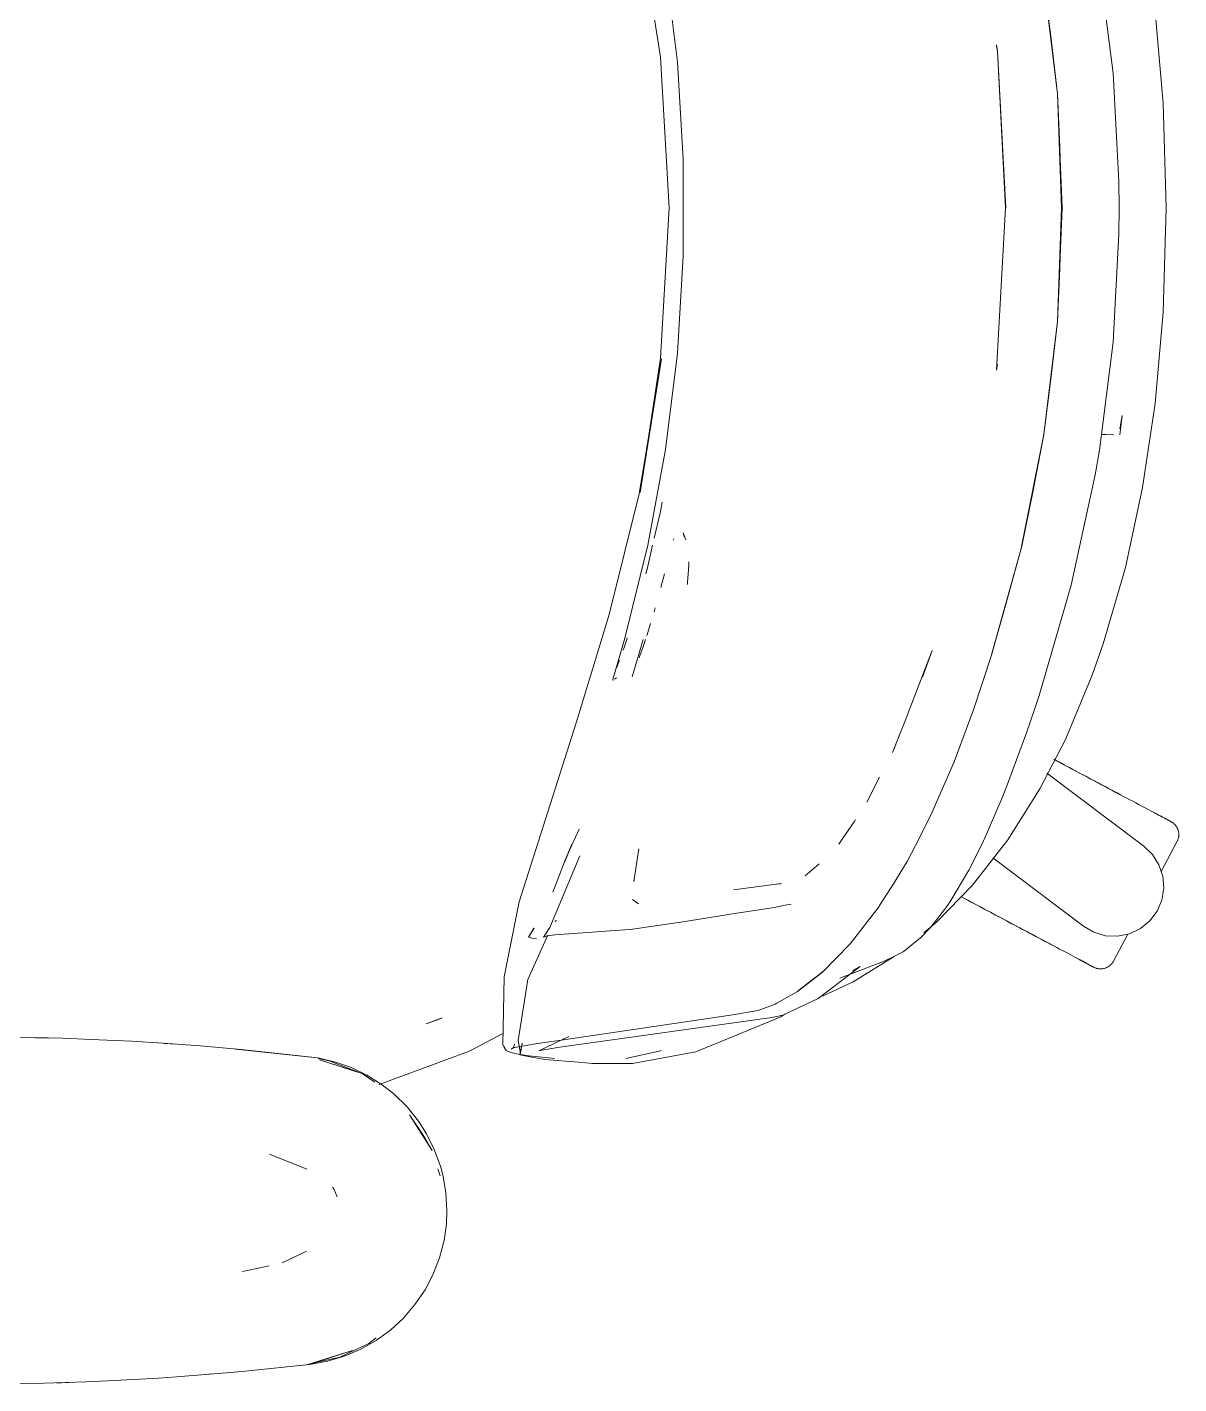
# Model space of a CAD drawing. Header units: millimetres. Extents: x 155927 to 326028, y -36033 to 97293.
# Drawn here: x 192977.5 to 193299, y 31837 to 32215.8 of the extents above; entities that cross this region are included whole.
import ezdxf

# ---------------------------------------------------------------- set-up
doc = ezdxf.new("R2010")
doc.units = ezdxf.units.MM
doc.header["$MEASUREMENT"] = 0
doc.layers.add('G-IMPT', color=8, linetype='CONTINUOUS', lineweight=9)
doc.layers.add('I-FURN', color=8, linetype='CONTINUOUS', lineweight=9)

msp = doc.modelspace()

# ---------------------------------------------------------------- linework, layer by layer
at = {"layer": 'G-IMPT'}
for p, q in [((193148.35, 32245.28), (193154.35, 32207.36)), ((193155.75, 32232.93), (193159.05, 32206.01)), ((193280.66, 32202.89), (193276.85, 32233.06)), ((193265.14, 32197.19), (193261.31, 32228.79)), ((193265.1, 32197.15), (193261.31, 32228.71)), ((193261.31, 32228.71), (193263.26, 32213.23)), ((193292.4, 32220.09), (193294.66, 32194.52)), ((193248.09, 32210.66), (193248.14, 32210.41)), ((193248.37, 32209.11), (193248.11, 32210.88)), ((193248.37, 32209.11), (193248.14, 32210.41)), ((193265.1, 32197.15), (193263.26, 32213.23)), ((193154.35, 32207.36), (193156.71, 32165.38)), ((193250.7, 32165.38), (193248.37, 32209.11)), ((193250.64, 32165.38), (193248.37, 32209.11)), ((193160.7, 32178.94), (193159.05, 32206.01)), ((193282.28, 32172.69), (193280.66, 32202.89)), ((193265.77, 32182.26), (193265.1, 32197.15)), ((193265.1, 32197.15), (193266.24, 32165.38)), ((193265.14, 32197.19), (193266.47, 32165.38)), ((193294.66, 32194.52), (193295.51, 32165.38)), ((193265.77, 32182.26), (193266.24, 32165.38)), ((193160.7, 32178.94), (193160.7, 32151.82)), ((193282.28, 32172.69), (193282.37, 32165.38)), ((193154.35, 32123.39), (193156.71, 32165.38)), ((193250.64, 32165.38), (193248.14, 32120.04)), ((193265.1, 32133.6), (193266.24, 32165.38)), ((193266.47, 32165.38), (193265.14, 32133.56)), ((193265.77, 32148.49), (193266.24, 32165.38)), ((193282.28, 32158.07), (193282.37, 32165.38)), ((193295.51, 32165.38), (193294.66, 32136.24)), ((193282.28, 32158.07), (193280.66, 32127.86)), ((193160.7, 32151.82), (193159.05, 32124.75)), ((193265.1, 32133.6), (193265.77, 32148.49)), ((193294.66, 32136.24), (193292.4, 32110.67)), ((193265.1, 32133.6), (193261.31, 32102.05)), ((193265.14, 32133.56), (193261.31, 32101.97)), ((193263.26, 32117.52), (193265.1, 32133.6)), ((193280.66, 32127.86), (193276.85, 32097.69)), ((193148.35, 32085.48), (193154.61, 32123.22)), ((193154.35, 32123.39), (193148.62, 32085.85)), ((193154.61, 32123.22), (193148.62, 32085.85)), ((193155.75, 32097.83), (193159.05, 32124.75)), ((193248.09, 32120.1), (193248.14, 32120.35)), ((193248.14, 32120.04), (193248.37, 32121.65)), ((193248.37, 32121.65), (193248.14, 32120.35)), ((193263.26, 32117.52), (193261.31, 32102.05)), ((193292.4, 32110.67), (193288.91, 32087.25)), ((193282.5, 32101.96), (193283.15, 32107.38)), ((193282.58, 32103.61), (193283.15, 32107.38)), ((193261.31, 32102.05), (193255.1, 32070.8)), ((193255.1, 32070.8), (193261.31, 32101.97)), ((193261.31, 32102.05), (193258.21, 32085.94)), ((193277.4, 32102.05), (193278.64, 32102.01)), ((193280.73, 32101.93), (193278.64, 32102.01)), ((193280.73, 32101.93), (193280.62, 32101.93)), ((193150.82, 32071.16), (193155.75, 32097.83)), ((193276.85, 32097.69), (193275.66, 32090.77)), ((193275.66, 32090.77), (193269, 32059.98)), ((193140.04, 32051.79), (193148.35, 32085.48)), ((193255.14, 32070.92), (193258.21, 32085.94)), ((193284.09, 32064.88), (193288.91, 32087.25)), ((193154.77, 32083.2), (193154.29, 32080.57)), ((193154.29, 32080.57), (193152.59, 32073.15)), ((193160.7, 32074.57), (193161.39, 32072.62)), ((193160.7, 32074.57), (193160.92, 32073.52)), ((193150.82, 32071.16), (193144.27, 32044.84)), ((193152.14, 32071.18), (193150.58, 32064.42)), ((193158.03, 32072.97), (193157.9, 32072.55)), ((193255.14, 32070.92), (193246.71, 32040.51)), ((193255.14, 32070.92), (193246.75, 32040.42)), ((193250.48, 32053.67), (193255.14, 32070.92)), ((193162.24, 32066.47), (193162.23, 32065.77)), ((193150.58, 32064.42), (193150.24, 32063.14)), ((193154.44, 32059.34), (193155.43, 32063.2)), ((193162.13, 32064.4), (193161.86, 32060.7)), ((193162.13, 32064.4), (193162.23, 32065.77)), ((193277.92, 32043.64), (193284.09, 32064.88)), ((193154.44, 32059.34), (193154.83, 32060.87)), ((193161.86, 32060.7), (193161.82, 32060.21)), ((193260.05, 32029.15), (193269, 32059.98)), ((193140.04, 32051.79), (193130.86, 32021.82)), ((193152.53, 32052.55), (193152.86, 32053.67)), ((193250.48, 32053.67), (193246.71, 32040.51)), ((193150.75, 32046.76), (193151.54, 32049.26)), ((193144.27, 32044.84), (193141, 32033.62)), ((193144.27, 32044.84), (193141.15, 32034.02)), ((193144.27, 32044.84), (193141.21, 32034.31)), ((193144.9, 32044.84), (193144.16, 32042.62)), ((193144.9, 32044.84), (193145.05, 32045.3)), ((193149.46, 32044.85), (193146.43, 32034.42)), ((193149.35, 32042.55), (193150.12, 32044.85)), ((193150.5, 32045.98), (193150.75, 32046.76)), ((193274.84, 32034.91), (193277.92, 32043.64)), ((193143.87, 32041.82), (193144.16, 32042.62)), ((193148.34, 32039.67), (193149.1, 32041.83)), ((193149.35, 32042.55), (193149.1, 32041.83)), ((193230.16, 32041.76), (193223.45, 32024.31)), ((193230.16, 32041.76), (193227.44, 32034.33)), ((193241.75, 32025.51), (193246.75, 32040.42)), ((193142.54, 32038.09), (193142.14, 32037.02)), ((193142.89, 32039.06), (193142.54, 32038.09)), ((193141, 32033.62), (193141.13, 32033.38)), ((193141.21, 32034.31), (193141.15, 32034.02)), ((193142.09, 32034.16), (193141.48, 32033.77)), ((193142.09, 32034.16), (193141.88, 32034.01)), ((193274.84, 32034.91), (193267.33, 32016.93)), ((193260.05, 32029.15), (193258.86, 32025.55)), ((193241.75, 32025.51), (193236.29, 32010.63)), ((193256.52, 32018.73), (193258.86, 32025.55)), ((193130.86, 32021.82), (193114.87, 31971.58)), ((193222.78, 32022.59), (193219.06, 32013.26)), ((193223.45, 32024.31), (193222.78, 32022.59)), ((193256.52, 32018.73), (193250.92, 32003.65)), ((193219.06, 32013.26), (193220.06, 32015.5)), ((193267.33, 32016.93), (193260.24, 32003.16)), ((193236.29, 32010.63), (193230.11, 31996.4)), ((193211.89, 31999.42), (193215.43, 32006.39)), ((193249.44, 31999.97), (193250.92, 32003.65)), ((193260.24, 32003.16), (193251.26, 31988.86)), ((193244.67, 31989.02), (193249.44, 31999.97)), ((193208.35, 31993.95), (193208.75, 31994.53)), ((193226.72, 31989.67), (193230.11, 31996.4)), ((193128.57, 31985.14), (193131.61, 31991.85)), ((193204.86, 31988.82), (193208.35, 31993.95)), ((193127.54, 31982.56), (193129.57, 31987.68)), ((193129.56, 31987.66), (193127.54, 31982.56)), ((193127.55, 31982.76), (193129.56, 31987.66)), ((193204.86, 31988.82), (193204.11, 31987.71)), ((193226.72, 31989.67), (193223.15, 31982.88)), ((193240.45, 31980.56), (193244.45, 31988.57)), ((193251.26, 31988.86), (193241.46, 31976.26)), ((193244.67, 31989.02), (193244.45, 31988.57)), ((193123.41, 31964.42), (193131.84, 31984.4)), ((193146.9, 31977.23), (193148.3, 31986.39)), ((193219.39, 31976.65), (193223.15, 31982.88)), ((193127.55, 31982.76), (193124.29, 31974.29)), ((193198.59, 31982.18), (193194.68, 31978.85)), ((193240.14, 31979.96), (193235.41, 31971.97)), ((193240.45, 31980.56), (193240.14, 31979.96)), ((193146.9, 31977.23), (193146.94, 31977.58)), ((193174.73, 31974.9), (193188.09, 31976.68)), ((193188.09, 31976.68), (193187.62, 31976.54)), ((193219.39, 31976.65), (193215.5, 31970.56)), ((193231.5, 31965.97), (193241.46, 31976.26)), ((193110.67, 31950.62), (193114.87, 31971.58)), ((193146.55, 31972.28), (193148.19, 31971)), ((193234.54, 31970.68), (193235.41, 31971.97)), ((193159.96, 31965.94), (193173.31, 31968.05)), ((193173.31, 31968.05), (193173.82, 31968.13)), ((193174.43, 31968.22), (193173.82, 31968.13)), ((193174.43, 31968.22), (193186.16, 31970.03)), ((193186.16, 31970.03), (193186.62, 31970.1)), ((193188.61, 31970.52), (193186.62, 31970.1)), ((193190.77, 31970.98), (193188.61, 31970.52)), ((193207.31, 31959.86), (193215.33, 31970.3)), ((193215.5, 31970.56), (193215.33, 31970.3)), ((193229.83, 31964.55), (193234.54, 31970.68)), ((193117.44, 31961.75), (193119.03, 31964.21)), ((193119.03, 31964.21), (193117.5, 31961.73)), ((193117.5, 31961.73), (193118.99, 31964.2)), ((193121.65, 31961.75), (193123.41, 31964.42)), ((193124.86, 31966.14), (193125.3, 31966.41)), ((193159.96, 31965.94), (193145.89, 31963.9)), ((193226.93, 31961.52), (193229.83, 31964.55)), ((193231.5, 31965.97), (193227.82, 31962.97)), ((193117.3, 31949.92), (193122.91, 31962.27)), ((193117.44, 31961.75), (193117.5, 31961.73)), ((193118.38, 31961.45), (193117.5, 31961.73)), ((193119.73, 31961.28), (193118.38, 31961.45)), ((193122.37, 31962.04), (193121.65, 31961.75)), ((193122.37, 31962.04), (193122.38, 31962.04)), ((193124.76, 31962.34), (193122.38, 31962.04)), ((193124.76, 31962.34), (193124.84, 31962.35)), ((193128.72, 31962.64), (193124.84, 31962.35)), ((193136.58, 31963.2), (193128.72, 31962.64)), ((193137.56, 31963.28), (193136.58, 31963.2)), ((193145.81, 31963.89), (193137.56, 31963.28)), ((193145.81, 31963.89), (193145.89, 31963.9)), ((193222.07, 31957.66), (193226.93, 31961.52)), ((193207.31, 31959.86), (193199.58, 31951.96)), ((193208.13, 31949.23), (193219.58, 31956.35)), ((193220.93, 31957.04), (193218.5, 31955.87)), ((193222.07, 31957.66), (193220.93, 31957.04)), ((193210.02, 31953.52), (193198.31, 31944.58)), ((193204.36, 31950.29), (193216.27, 31954.8)), ((193210.02, 31953.52), (193207.98, 31952.36)), ((193218.5, 31955.87), (193216.27, 31954.8)), ((193110.67, 31950.62), (193110.29, 31931.64)), ((193117.3, 31949.92), (193114.59, 31932.87)), ((193192.61, 31946.54), (193199.58, 31951.96)), ((193199.79, 31952.27), (193192.84, 31946.87)), ((193192.84, 31946.87), (193196.21, 31949.46)), ((193199.79, 31952.27), (193196.21, 31949.46)), ((193199.5, 31945.25), (193208.13, 31949.23)), ((193192.61, 31946.54), (193186.78, 31943.26)), ((193181.57, 31941.29), (193173.89, 31939.99)), ((193181.57, 31941.29), (193186.36, 31943.04)), ((193186.78, 31943.26), (193186.36, 31943.04)), ((193191.79, 31941.54), (193188.43, 31939.97)), ((193191.79, 31941.54), (193198.31, 31944.58)), ((193093.41, 31939.16), (193088.95, 31937.53)), ((193088.95, 31937.53), (193092.83, 31938.9)), ((193093.41, 31939.16), (193092.83, 31938.9)), ((193127.25, 31933.04), (193158.13, 31937.6)), ((193138.22, 31932.65), (193185.43, 31939.33)), ((193158.13, 31937.6), (193173.89, 31939.99)), ((193187.87, 31939.49), (193171.42, 31932.69)), ((193185.43, 31939.33), (193188.43, 31939.97)), ((193189.04, 31940.26), (193187.87, 31939.49)), ((192975.19, 31933.78), (192987.49, 31933.49)), ((192981.97, 31933.65), (192979.89, 31933.65)), ((192983.62, 31933.57), (192981.97, 31933.65)), ((193110.35, 31934.82), (193102.45, 31930.68)), ((193120.37, 31930.02), (193128.78, 31934.01)), ((192995.37, 31933.19), (192987.49, 31933.49)), ((192995.37, 31933.19), (193006.68, 31932.65)), ((193015.55, 31932.09), (193006.68, 31932.65)), ((193015.55, 31932.09), (193025.84, 31931.36)), ((193017.59, 31931.96), (193015.69, 31932.05)), ((193017.59, 31931.96), (193019.01, 31931.82)), ((193037.24, 31930.38), (193025.84, 31931.36)), ((193058.67, 31928.03), (193035.72, 31930.48)), ((193035.72, 31930.48), (193055.86, 31928.36)), ((193058.67, 31928.03), (193037.24, 31930.38)), ((193102.45, 31930.68), (193100.69, 31929.76)), ((193110.29, 31931.64), (193110.89, 31930.6)), ((193110.77, 31931.22), (193110.89, 31930.6)), ((193110.77, 31931.22), (193110.87, 31930.67)), ((193110.89, 31930.6), (193110.87, 31930.67)), ((193111.27, 31930.1), (193110.89, 31930.6)), ((193111.81, 31929.78), (193111.27, 31930.1)), ((193113.75, 31930.99), (193112.66, 31930.43)), ((193113.16, 31930.83), (193112.66, 31930.43)), ((193113.13, 31930.82), (193119.4, 31931.93)), ((193113.75, 31930.99), (193113.13, 31930.82)), ((193113.16, 31930.83), (193113.48, 31931.37)), ((193113.56, 31931.87), (193113.48, 31931.37)), ((193115.27, 31929.29), (193114.59, 31932.87)), ((193115.76, 31932.16), (193115.04, 31928.88)), ((193115.76, 31932.16), (193115.27, 31929.29)), ((193119.4, 31931.93), (193127.25, 31933.04)), ((193120.37, 31930.02), (193121.24, 31930.16)), ((193126.26, 31931), (193121.24, 31930.16)), ((193126.26, 31931), (193127.55, 31931.21)), ((193138.22, 31932.65), (193127.55, 31931.21)), ((193144.63, 31927.88), (193153.94, 31929.92)), ((193153.94, 31929.92), (193154.51, 31930.07)), ((193164.19, 31929.71), (193168.05, 31931.3)), ((193171.42, 31932.69), (193168.05, 31931.3)), ((193058.67, 31928.03), (193055.86, 31928.36)), ((193058.67, 31928.03), (193063.63, 31926.87)), ((193058.75, 31927.81), (193061.8, 31927.23)), ((193071.02, 31923.63), (193059.17, 31927.44)), ((193068.32, 31924.53), (193059.17, 31927.44)), ((193061.8, 31927.23), (193069.99, 31924.03)), ((193067.77, 31925.42), (193063.63, 31926.87)), ((193075.78, 31920.62), (193094.72, 31927.57)), ((193094.72, 31927.57), (193100.69, 31929.76)), ((193111.81, 31929.78), (193113.67, 31929.23)), ((193116.95, 31928.7), (193113.67, 31929.23)), ((193117.36, 31928.44), (193115.04, 31928.88)), ((193116.95, 31928.7), (193117.56, 31928.62)), ((193121.61, 31927.63), (193117.36, 31928.44)), ((193117.56, 31928.62), (193122.25, 31928.1)), ((193122.08, 31927.59), (193121.61, 31927.63)), ((193122.08, 31927.59), (193131.4, 31926.78)), ((193122.25, 31928.1), (193124.84, 31927.89)), ((193131.4, 31926.78), (193135.36, 31926.44)), ((193139.53, 31926.44), (193135.36, 31926.44)), ((193146.5, 31926.47), (193139.53, 31926.44)), ((193146.5, 31926.47), (193164.19, 31929.71)), ((193072.35, 31923.23), (193067.77, 31925.42)), ((193071.02, 31923.63), (193068.32, 31924.53)), ((193071.02, 31923.63), (193074.6, 31921.21)), ((193072.35, 31923.23), (193076.67, 31920.5)), ((193079.98, 31917.88), (193076.67, 31920.5)), ((193083.59, 31914.33), (193079.98, 31917.88)), ((193083.59, 31914.33), (193086.77, 31910.36)), ((193090.63, 31902.2), (193084.31, 31912.15)), ((193088.47, 31905.88), (193084.31, 31912.15)), ((193089.04, 31906.81), (193086.77, 31910.36)), ((193090.63, 31902.2), (193088.47, 31905.88)), ((193091.28, 31902.3), (193089.04, 31906.81)), ((193045.15, 31901.13), (193055.58, 31896.98)), ((193091.28, 31902.3), (193092.99, 31897.53)), ((193092.19, 31897.09), (193092.81, 31895.06)), ((193093.56, 31895.4), (193092.99, 31897.53)), ((193094.44, 31890.45), (193093.56, 31895.4)), ((193063.1, 31891.46), (193062.81, 31891.91)), ((193064.12, 31889.24), (193063.1, 31891.46)), ((193094.73, 31885.41), (193094.44, 31890.45)), ((193094.73, 31885.41), (193094.56, 31881.56)), ((193093.91, 31877.05), (193094.56, 31881.56)), ((193093.91, 31877.05), (193092.65, 31872.18)), ((193055.49, 31874.03), (193048.7, 31870.76)), ((193037.65, 31868.43), (193045.09, 31870)), ((193090.82, 31867.47), (193092.65, 31872.18)), ((193088.63, 31863.31), (193090.82, 31867.47)), ((193088.63, 31863.31), (193085.8, 31859.14)), ((193085.8, 31859.14), (193082.48, 31855.31)), ((193079.04, 31852.14), (193082.48, 31855.31)), ((193079.04, 31852.14), (193074.95, 31849.14)), ((193064.82, 31844.5), (193072.89, 31848.24)), ((193070.51, 31846.63), (193066.28, 31844.82)), ((193070.51, 31846.63), (193074.95, 31849.14)), ((193075, 31849.83), (193072.89, 31848.24)), ((193055.86, 31842.46), (193068.32, 31846.29)), ((193055.86, 31842.46), (193059.17, 31843.38)), ((193056.37, 31842.46), (193061.41, 31843.35)), ((193064.82, 31844.5), (193056.42, 31842.59)), ((193068.32, 31846.29), (193059.17, 31843.38)), ((193066.28, 31844.82), (193061.41, 31843.35)), ((193019.26, 31838.96), (193014.17, 31838.63)), ((193019.26, 31838.96), (193034.31, 31840.21)), ((193027.44, 31839.61), (193029.12, 31839.78)), ((193034.31, 31840.21), (193038.44, 31840.55)), ((193038.44, 31840.55), (193056.37, 31842.46)), ((192973.83, 31837.02), (192982.25, 31837.18)), ((192994, 31837.57), (192982.25, 31837.18)), ((192987.18, 31837.32), (192985.69, 31837.31)), ((192989.12, 31837.43), (192987.18, 31837.32)), ((192994, 31837.57), (193000.03, 31837.82)), ((193014.17, 31838.63), (193000.03, 31837.82))]:
    msp.add_line(p, q, dxfattribs=at)
at = {"layer": 'I-FURN'}
for p, q in [((193265.05, 32010.87), (193264.09, 32011.38)), ((193264.53, 32011.15), (193265.5, 32010.63)), ((193266.03, 32010.35), (193265.05, 32010.87)), ((193265.5, 32010.63), (193266.48, 32010.11)), ((193267.01, 32009.83), (193266.03, 32010.35)), ((193266.48, 32010.11), (193267.47, 32009.58)), ((193268, 32009.3), (193267.01, 32009.83)), ((193267.47, 32009.58), (193268.46, 32009.06)), ((193262.16, 32007.52), (193289.23, 31987.13)), ((193269, 32008.77), (193268, 32009.3)), ((193268.46, 32009.06), (193269.46, 32008.53)), ((193270, 32008.24), (193269, 32008.77)), ((193269.46, 32008.53), (193270.46, 32007.99)), ((193271.01, 32007.7), (193270, 32008.24)), ((193270.46, 32007.99), (193271.47, 32007.46)), ((193272.01, 32007.17), (193271.01, 32007.7)), ((193271.47, 32007.46), (193272.47, 32006.92)), ((193273.02, 32006.63), (193272.01, 32007.17)), ((193272.47, 32006.92), (193273.48, 32006.39)), ((193274.02, 32006.1), (193273.02, 32006.63)), ((193273.48, 32006.39), (193274.48, 32005.86)), ((193275.02, 32005.57), (193274.02, 32006.1)), ((193274.48, 32005.86), (193275.48, 32005.33)), ((193276.01, 32005.04), (193275.02, 32005.57)), ((193275.48, 32005.33), (193276.47, 32004.8)), ((193277, 32004.52), (193276.01, 32005.04)), ((193276.47, 32004.8), (193277.45, 32004.28)), ((193277.98, 32004), (193277, 32004.52)), ((193277.45, 32004.28), (193278.43, 32003.76)), ((193278.95, 32003.48), (193277.98, 32004)), ((193278.43, 32003.76), (193279.39, 32003.25)), ((193279.9, 32002.97), (193278.95, 32003.48)), ((193279.39, 32003.25), (193280.34, 32002.74)), ((193280.85, 32002.47), (193279.9, 32002.97)), ((193280.34, 32002.74), (193281.28, 32002.24)), ((193281.78, 32001.98), (193280.85, 32002.47)), ((193281.28, 32002.24), (193282.2, 32001.75)), ((193282.69, 32001.49), (193281.78, 32001.98)), ((193282.2, 32001.75), (193283.11, 32001.27)), ((193283.59, 32001.01), (193282.69, 32001.49)), ((193284.47, 32000.55), (193283.59, 32001.01)), ((193285.32, 32000.09), (193284.47, 32000.55)), ((193286.16, 31999.65), (193285.32, 32000.09)), ((193286.97, 31999.22), (193286.16, 31999.65)), ((193287.76, 31998.8), (193286.97, 31999.22)), ((193288.52, 31998.39), (193287.76, 31998.8)), ((193289.25, 31998), (193288.52, 31998.39)), ((193289.96, 31997.63), (193289.25, 31998)), ((193290.64, 31997.26), (193289.96, 31997.63)), ((193291.29, 31996.92), (193290.64, 31997.26)), ((193291.9, 31996.59), (193291.29, 31996.92)), ((193292.49, 31996.28), (193291.9, 31996.59)), ((193292.18, 31996.45), (193292.74, 31996.15)), ((193293.04, 31995.99), (193292.49, 31996.28)), ((193292.74, 31996.15), (193293.28, 31995.86)), ((193293.55, 31995.71), (193293.04, 31995.99)), ((193293.28, 31995.86), (193293.78, 31995.59)), ((193294.04, 31995.46), (193293.55, 31995.71)), ((193293.78, 31995.59), (193294.25, 31995.35)), ((193294.48, 31995.22), (193294.04, 31995.46)), ((193294.25, 31995.35), (193294.68, 31995.12)), ((193294.89, 31995), (193294.48, 31995.22)), ((193294.68, 31995.12), (193295.07, 31994.91)), ((193295.27, 31994.8), (193294.89, 31995)), ((193295.07, 31994.91), (193295.43, 31994.72)), ((193295.6, 31994.63), (193295.27, 31994.8)), ((193295.43, 31994.72), (193295.74, 31994.55)), ((193295.9, 31994.47), (193295.6, 31994.63)), ((193295.74, 31994.55), (193296.02, 31994.4)), ((193296.16, 31994.33), (193295.9, 31994.47)), ((193296.02, 31994.4), (193296.26, 31994.27)), ((193296.38, 31994.21), (193296.16, 31994.33)), ((193296.26, 31994.27), (193296.46, 31994.17)), ((193296.56, 31994.12), (193296.38, 31994.21)), ((193296.46, 31994.17), (193296.63, 31994.08)), ((193296.7, 31994.04), (193296.56, 31994.12)), ((193296.63, 31994.08), (193296.75, 31994.02)), ((193296.8, 31993.99), (193296.7, 31994.04)), ((193296.75, 31994.02), (193296.83, 31993.97)), ((193296.86, 31993.96), (193296.8, 31993.99)), ((193296.83, 31993.97), (193296.87, 31993.95)), ((193296.88, 31993.95), (193296.86, 31993.96)), ((193296.87, 31993.95), (193296.88, 31993.95)), ((193296.88, 31993.95), (193297.02, 31993.87)), ((193297.02, 31993.87), (193297.16, 31993.78)), ((193297.16, 31993.78), (193297.29, 31993.7)), ((193297.29, 31993.7), (193297.42, 31993.6)), ((193297.42, 31993.6), (193297.55, 31993.5)), ((193297.55, 31993.5), (193297.67, 31993.4)), ((193297.67, 31993.4), (193297.79, 31993.29)), ((193297.79, 31993.29), (193297.9, 31993.17)), ((193297.9, 31993.17), (193298.01, 31993.05)), ((193298.01, 31993.05), (193298.11, 31992.93)), ((193298.11, 31992.93), (193298.21, 31992.8)), ((193298.21, 31992.8), (193298.31, 31992.67)), ((193298.31, 31992.67), (193298.4, 31992.54)), ((193298.4, 31992.54), (193298.48, 31992.4)), ((193298.48, 31992.4), (193298.56, 31992.26)), ((193298.56, 31992.26), (193298.63, 31992.11)), ((193298.63, 31992.11), (193298.69, 31991.97)), ((193298.69, 31991.97), (193298.75, 31991.82)), ((193298.75, 31991.82), (193298.81, 31991.66)), ((193298.81, 31991.66), (193298.86, 31991.51)), ((193298.86, 31991.51), (193298.9, 31991.36)), ((193298.9, 31991.36), (193298.93, 31991.2)), ((193298.93, 31991.2), (193298.96, 31991.04)), ((193298.96, 31991.04), (193298.99, 31990.88)), ((193298.99, 31990.88), (193299, 31990.72)), ((193299, 31990.72), (193299.01, 31990.56)), ((193299.01, 31990.56), (193299.02, 31990.4)), ((193289.23, 31987.13), (193291.66, 31984.79)), ((193294.07, 31980.09), (193298.54, 31988.5)), ((193298.56, 31988.54), (193298.54, 31988.5)), ((193298.64, 31988.68), (193298.56, 31988.54)), ((193298.7, 31988.83), (193298.64, 31988.68)), ((193298.76, 31988.98), (193298.7, 31988.83)), ((193298.81, 31989.13), (193298.76, 31988.98)), ((193298.86, 31989.28), (193298.81, 31989.13)), ((193298.9, 31989.44), (193298.86, 31989.28)), ((193298.94, 31989.6), (193298.9, 31989.44)), ((193298.97, 31989.76), (193298.94, 31989.6)), ((193298.99, 31989.91), (193298.97, 31989.76)), ((193299, 31990.08), (193298.99, 31989.91)), ((193299.01, 31990.24), (193299, 31990.08)), ((193299.02, 31990.4), (193299.01, 31990.24)), ((193272.39, 31964.78), (193247.07, 31983.85)), ((193291.66, 31984.79), (193293.46, 31981.93)), ((193293.46, 31981.93), (193294.52, 31978.73)), ((193294.79, 31975.37), (193294.24, 31972.04)), ((193294.52, 31978.73), (193294.79, 31975.37)), ((193238.3, 31973), (193239.19, 31972.52)), ((193239.68, 31972.26), (193238.78, 31972.74)), ((193239.19, 31972.52), (193240.11, 31972.04)), ((193240.61, 31971.77), (193239.68, 31972.26)), ((193240.11, 31972.04), (193241.04, 31971.54)), ((193241.54, 31971.27), (193240.61, 31971.77)), ((193241.04, 31971.54), (193241.98, 31971.04)), ((193294.24, 31972.04), (193292.92, 31968.94)), ((193242.5, 31970.76), (193241.54, 31971.27)), ((193241.98, 31971.04), (193242.94, 31970.53)), ((193243.46, 31970.25), (193242.5, 31970.76)), ((193242.94, 31970.53), (193243.91, 31970.01)), ((193244.43, 31969.73), (193243.46, 31970.25)), ((193243.91, 31970.01), (193244.88, 31969.49)), ((193245.42, 31969.21), (193244.43, 31969.73)), ((193244.88, 31969.49), (193245.87, 31968.97)), ((193246.41, 31968.68), (193245.42, 31969.21)), ((193245.87, 31968.97), (193246.87, 31968.44)), ((193247.4, 31968.15), (193246.41, 31968.68)), ((193246.87, 31968.44), (193247.87, 31967.91)), ((193248.41, 31967.62), (193247.4, 31968.15)), ((193247.87, 31967.91), (193248.87, 31967.38)), ((193292.92, 31968.94), (193290.89, 31966.25)), ((193249.41, 31967.09), (193248.41, 31967.62)), ((193248.87, 31967.38), (193249.87, 31966.84)), ((193250.42, 31966.55), (193249.41, 31967.09)), ((193249.87, 31966.84), (193250.88, 31966.31)), ((193251.42, 31966.02), (193250.42, 31966.55)), ((193250.88, 31966.31), (193251.88, 31965.77)), ((193252.42, 31965.49), (193251.42, 31966.02)), ((193251.88, 31965.77), (193252.88, 31965.24)), ((193253.42, 31964.95), (193252.42, 31965.49)), ((193252.88, 31965.24), (193253.88, 31964.71)), ((193254.42, 31964.43), (193253.42, 31964.95)), ((193253.88, 31964.71), (193254.87, 31964.18)), ((193255.4, 31963.9), (193254.42, 31964.43)), ((193254.87, 31964.18), (193255.86, 31963.66)), ((193275.31, 31963.09), (193272.39, 31964.78)), ((193288.27, 31964.12), (193285.22, 31962.67)), ((193290.89, 31966.25), (193288.27, 31964.12)), ((193256.38, 31963.38), (193255.4, 31963.9)), ((193255.86, 31963.66), (193256.83, 31963.14)), ((193257.35, 31962.87), (193256.38, 31963.38)), ((193256.83, 31963.14), (193257.79, 31962.63)), ((193258.31, 31962.36), (193257.35, 31962.87)), ((193257.79, 31962.63), (193258.75, 31962.12)), ((193259.25, 31961.85), (193258.31, 31962.36)), ((193258.75, 31962.12), (193259.68, 31961.63)), ((193260.18, 31961.36), (193259.25, 31961.85)), ((193259.68, 31961.63), (193260.61, 31961.14)), ((193261.1, 31960.87), (193260.18, 31961.36)), ((193260.61, 31961.14), (193261.51, 31960.65)), ((193261.99, 31960.4), (193261.1, 31960.87)), ((193261.51, 31960.65), (193262.4, 31960.18)), ((193262.87, 31959.93), (193261.99, 31960.4)), ((193262.4, 31960.18), (193263.27, 31959.72)), ((193278.55, 31962.14), (193275.31, 31963.09)), ((193281.92, 31962), (193278.55, 31962.14)), ((193280.73, 31955), (193284.76, 31962.58)), ((193285.22, 31962.67), (193281.92, 31962)), ((193263.73, 31959.48), (193262.87, 31959.93)), ((193263.27, 31959.72), (193264.11, 31959.27)), ((193264.56, 31959.03), (193263.73, 31959.48)), ((193264.11, 31959.27), (193264.94, 31958.83)), ((193264.94, 31958.83), (193265.74, 31958.41)), ((193265.74, 31958.41), (193266.51, 31957.99)), ((193266.51, 31957.99), (193267.26, 31957.59)), ((193267.26, 31957.59), (193267.99, 31957.21)), ((193267.99, 31957.21), (193268.68, 31956.84)), ((193268.68, 31956.84), (193269.34, 31956.49)), ((193269.34, 31956.49), (193269.98, 31956.15)), ((193269.98, 31956.15), (193270.58, 31955.83)), ((193270.89, 31955.67), (193270.31, 31955.98)), ((193270.58, 31955.83), (193271.15, 31955.53)), ((193271.44, 31955.37), (193270.89, 31955.67)), ((193271.15, 31955.53), (193271.68, 31955.24)), ((193271.96, 31955.1), (193271.44, 31955.37)), ((193271.68, 31955.24), (193272.19, 31954.98)), ((193272.44, 31954.84), (193271.96, 31955.1)), ((193272.19, 31954.98), (193272.65, 31954.73)), ((193272.89, 31954.61), (193272.44, 31954.84)), ((193272.65, 31954.73), (193273.08, 31954.5)), ((193273.3, 31954.39), (193272.89, 31954.61)), ((193273.08, 31954.5), (193273.47, 31954.29)), ((193273.67, 31954.19), (193273.3, 31954.39)), ((193273.47, 31954.29), (193273.83, 31954.1)), ((193274.01, 31954.01), (193273.67, 31954.19)), ((193273.83, 31954.1), (193274.15, 31953.94)), ((193274.3, 31953.85), (193274.01, 31954.01)), ((193274.15, 31953.94), (193274.43, 31953.79)), ((193274.56, 31953.72), (193274.3, 31953.85)), ((193274.43, 31953.79), (193274.67, 31953.66)), ((193274.78, 31953.6), (193274.56, 31953.72)), ((193274.67, 31953.66), (193274.87, 31953.55)), ((193274.96, 31953.5), (193274.78, 31953.6)), ((193274.87, 31953.55), (193275.03, 31953.47)), ((193275.1, 31953.43), (193274.96, 31953.5)), ((193275.03, 31953.47), (193275.15, 31953.4)), ((193275.2, 31953.37), (193275.1, 31953.43)), ((193275.15, 31953.4), (193275.23, 31953.36)), ((193275.26, 31953.34), (193275.2, 31953.37)), ((193275.23, 31953.36), (193275.28, 31953.34)), ((193275.28, 31953.33), (193275.26, 31953.34)), ((193275.28, 31953.34), (193275.28, 31953.33)), ((193275.32, 31953.31), (193275.28, 31953.33)), ((193275.47, 31953.24), (193275.32, 31953.31)), ((193275.61, 31953.18), (193275.47, 31953.24)), ((193275.76, 31953.12), (193275.61, 31953.18)), ((193275.91, 31953.06), (193275.76, 31953.12)), ((193276.07, 31953.01), (193275.91, 31953.06)), ((193276.22, 31952.97), (193276.07, 31953.01)), ((193276.38, 31952.94), (193276.22, 31952.97)), ((193276.54, 31952.91), (193276.38, 31952.94)), ((193276.7, 31952.89), (193276.54, 31952.91)), ((193276.86, 31952.87), (193276.7, 31952.89)), ((193277.02, 31952.86), (193276.86, 31952.87)), ((193277.18, 31952.86), (193277.02, 31952.86)), ((193277.34, 31952.86), (193277.18, 31952.86)), ((193277.5, 31952.87), (193277.34, 31952.86)), ((193277.66, 31952.89), (193277.5, 31952.87)), ((193277.82, 31952.91), (193277.66, 31952.89)), ((193277.98, 31952.94), (193277.82, 31952.91)), ((193278.14, 31952.98), (193277.98, 31952.94)), ((193278.3, 31953.02), (193278.14, 31952.98)), ((193278.45, 31953.07), (193278.3, 31953.02)), ((193278.6, 31953.12), (193278.45, 31953.07)), ((193278.75, 31953.18), (193278.6, 31953.12)), ((193278.9, 31953.25), (193278.75, 31953.18)), ((193279.04, 31953.32), (193278.9, 31953.25)), ((193279.18, 31953.4), (193279.04, 31953.32)), ((193279.32, 31953.48), (193279.18, 31953.4)), ((193279.46, 31953.57), (193279.32, 31953.48)), ((193279.59, 31953.66), (193279.46, 31953.57)), ((193279.71, 31953.76), (193279.59, 31953.66)), ((193279.84, 31953.87), (193279.71, 31953.76)), ((193279.96, 31953.98), (193279.84, 31953.87)), ((193280.07, 31954.09), (193279.96, 31953.98)), ((193280.18, 31954.21), (193280.07, 31954.09)), ((193280.29, 31954.33), (193280.18, 31954.21)), ((193280.39, 31954.46), (193280.29, 31954.33)), ((193280.48, 31954.59), (193280.39, 31954.46)), ((193280.57, 31954.72), (193280.48, 31954.59)), ((193280.65, 31954.86), (193280.57, 31954.72)), ((193280.73, 31955), (193280.65, 31954.86))]:
    msp.add_line(p, q, dxfattribs=at)

doc.saveas('drawing.dxf')
